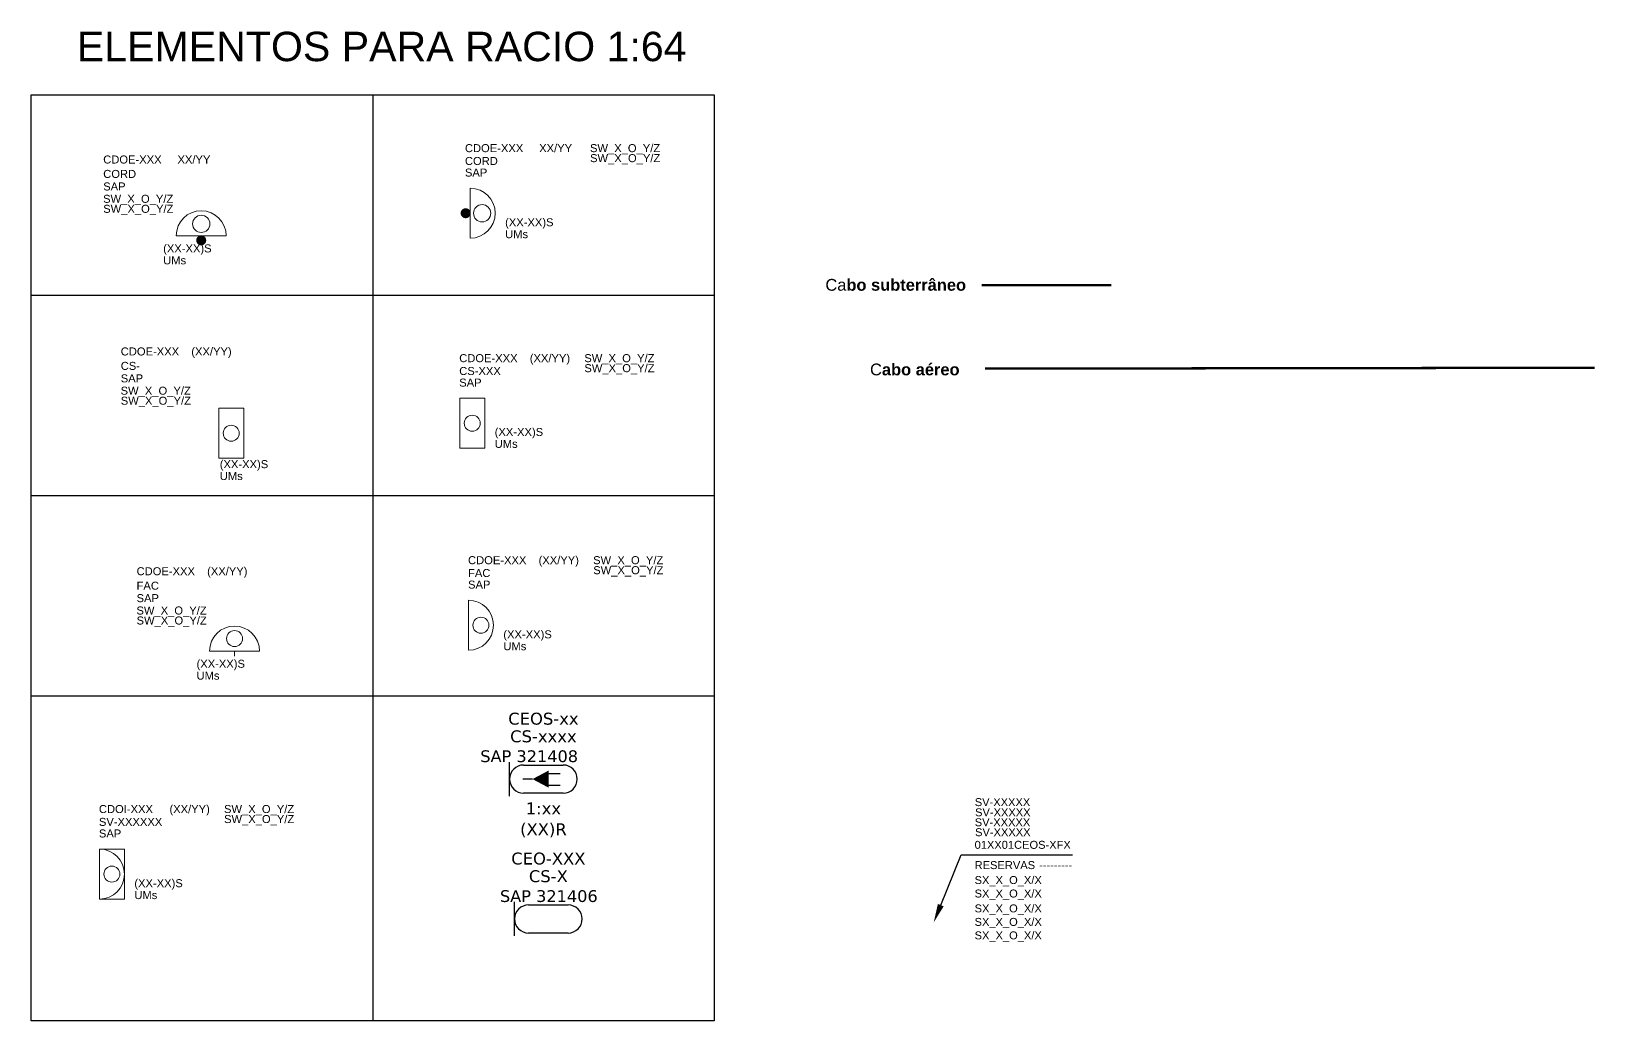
# Model space of a CAD drawing. Header units: millimetres. Extents: x -307 to 652, y 35 to 466.
# Drawn here: x -306.8 to -40.9, y 161.7 to 329.8 of the extents above; entities that cross this region are included whole.
import ezdxf
from ezdxf.enums import TextEntityAlignment as Align

# ---------------------------------------------------------------- set-up
doc = ezdxf.new("R2010")
doc.units = ezdxf.units.MM
doc.header["$LTSCALE"] = 3
doc.header["$MEASUREMENT"] = 0
for name, color, linetype, lineweight in [("20.0-LEGENDA DOS CDO'S", 1, 'Continuous', 0), ('20.1-CDO_INTERIOR', 1, 'Continuous', 0), ('20.2-CDO_POSTE', 1, 'Continuous', 5)]:
    doc.layers.add(name, color=color, linetype=linetype, lineweight=lineweight)
for name, color, linetype in [('20.3-CDO_CS', 1, 'Continuous'), ('20.3-CDO_FACHADA', 1, 'Continuous'), ('20.4-CEO', 1, 'Continuous'), ('20.4-CEOS', 1, 'Continuous'), ('20.5-CABO AÉREO', 1, 'Continuous'), ('20.5-CABO EM DUTO', 1, 'Continuous'), ('40.0-Reservas', 7, 'Continuous')]:
    doc.layers.add(name, color=color, linetype=linetype)
doc.styles.add('ARIAL', font='arial.ttf')
doc.styles.add('siredit', font='verdana.ttf')
doc.styles.get("Standard").update_dxf_attribs({"font": 'arial.ttf'})
doc.linetypes.add('FENCELINE1', pattern='A,6.35,-2.54,[133,ltypeshp.shx,S=2.54,R=0,X=-2.54,Y=0],-2.54,25.4', length=36.83)

# ---------------------------------------------------------------- blocks, each defined once
blk = doc.blocks.new('CEOS_UN_SC')
at = {"layer": '20.4-CEOS', "color": 0}
for p, q in [((-9.11, 2.39), (-2.39, 2.39)), ((-2.39, -2.39), (-9.11, -2.39))]:
    blk.add_line(p, q, dxfattribs=at)
for points in [[(-11.5, -2.89), (-11.5, 2.89)], [(-7.6, 0), (-9.22, 0)], [(-4.96, 0.95), (-2.92, 0.95)], [(-4.96, -1.04), (-2.92, -1.04)]]:
    blk.add_lwpolyline(points, dxfattribs=at)
blk.add_lwpolyline([(-7.6, 0, 0, 2.95, 0), (-4.83, 0, 2.95, 2.95, 0)], format="xyseb", dxfattribs=at)
for centre, start, end in [((-9.11, 0), 90, 270), ((-2.39, 0), 270, 90)]:
    blk.add_arc(centre, 2.39, start, end, dxfattribs=at)
at = {"layer": '20.4-CEOS', "color": 7, "style": 'siredit'}
for tag, height, p in [('NOME?', 2.03, (-5.75, 10.27)), ('LOCAL?', 2.03, (-5.75, 7.27)), ('TIPO?', 2, (-8.17, 3.89))]:
    blk.add_attdef(tag, text='', height=height, dxfattribs=at).set_placement(p, align=Align.MIDDLE_CENTER)
for tag, p in [('RACIO_SPLITAGEM', (-5.75, -3.97)), ('FIBRAS_RESERVA', (-5.75, -7.51))]:
    blk.add_attdef(tag, text='', height=2.03, dxfattribs=at).set_placement(p, align=Align.TOP_CENTER)
blk = doc.blocks.new('CEO_UN')
at = {"layer": '20.4-CEO', "color": 0}
for p, q in [((-9.11, 2.39), (-2.39, 2.39)), ((-2.39, -2.39), (-9.11, -2.39))]:
    blk.add_line(p, q, dxfattribs=at)
blk.add_lwpolyline([(-11.5, -2.89), (-11.5, 2.89)], dxfattribs=at)
for centre, start, end in [((-9.11, 0), 90, 270), ((-2.39, 0), 270, 90)]:
    blk.add_arc(centre, 2.39, start, end, dxfattribs=at)
at = {"layer": '20.4-CEO', "color": 7, "style": 'siredit'}
for tag, height, p in [('NOME?', 2.03, (-5.75, 10.27)), ('LOCAL?', 2.03, (-5.75, 7.27)), ('TIPO?', 2, (-9.11, 3.89))]:
    blk.add_attdef(tag, text='', height=height, dxfattribs=at).set_placement(p, align=Align.MIDDLE_CENTER)
blk.add_attdef('FIBRAS_RESERVA', text='', height=2.03, dxfattribs=at).set_placement((-5.75, -3.97), align=Align.TOP_CENTER)
blk = doc.blocks.new('PDO_PST')
at = {"color": 1}
blk.add_line((2.5, 0), (-2.5, 0), dxfattribs=at)
at = {"color": 1, "const_width": 0.5}
blk.add_lwpolyline([(-0.25, -0.46, 1), (0.25, -0.46, 1)], format="xyb", close=True, dxfattribs=at)
at = {"color": 1}
blk.add_circle((0, 1.19), 0.862, dxfattribs=at)
blk.add_arc((0, 0), 2.5, 0, 180, dxfattribs=at)
blk = doc.blocks.new('CDOE_POSTE 1')
at = {"layer": '20.2-CDO_POSTE', "color": 0, "linetype": 'Continuous', "xscale": 1.700328304346724, "yscale": 1.700328304346724, "zscale": 1.700328304346724, "rotation": 359.882008258618}
blk.add_blockref('PDO_PST', (0, 0.43), dxfattribs=at)
at = {"layer": "20.0-LEGENDA DOS CDO'S", "color": 0, "style": 'ARIAL'}
for tag, p in [('CDO_N', (-16.66, 12.71)), ('CORDOALHA', (-16.66, 10.26)), ('SAP', (-16.66, 8.13)), ('SPLITER_1', (-16.68, 6.03)), ('SPLITER_2', (-16.66, 4.33)), ('1:XX', (-6.47, -2.4)), ('UMS', (-6.47, -4.43))]:
    blk.add_attdef(tag, p, '', height=1.36, dxfattribs=at)
blk.add_attdef('FIBRAS_UTILIZADAS', text='', height=1.36, dxfattribs=at).set_placement((-1.24, 12.71), align=Align.CENTER)
blk = doc.blocks.new('CDOE_POSTE 2')
at = {"layer": '20.2-CDO_POSTE', "color": 0, "linetype": 'Continuous', "xscale": 1.700328304346724, "yscale": 1.700328304346724, "zscale": 1.700328304346724, "rotation": 269.882008258618}
blk.add_blockref('PDO_PST', (0.43, 0), dxfattribs=at)
at = {"layer": "20.0-LEGENDA DOS CDO'S", "color": 0, "style": 'ARIAL'}
for tag, p in [('CDO_N', (-0.47, 10.38)), ('SPLITER_1', (20.79, 10.38)), ('CORDOALHA', (-0.47, 8.2)), ('SPLITER_2', (20.8, 8.68)), ('SAP', (-0.47, 6.23)), ('1:XX', (6.36, -2.22)), ('UMS', (6.36, -4.24))]:
    blk.add_attdef(tag, p, '', height=1.36, dxfattribs=at)
blk.add_attdef('FIBRAS_UTILIZADAS', text='', height=1.36, dxfattribs=at).set_placement((14.95, 10.38), align=Align.CENTER)
blk = doc.blocks.new('CDOE_CS 1')
at = {"layer": '20.1-CDO_INTERIOR', "color": 0, "lineweight": 18}
blk.add_lwpolyline([(0, 4.25), (0, -4.25)], dxfattribs=at)
blk.add_lwpolyline([(4.25, -4.25), (4.25, 4.25), (0, 4.25), (0, -4.25)], close=True, dxfattribs=at)
blk.add_circle((2.12, 0), 1.36, dxfattribs=at)
at = {"layer": "20.0-LEGENDA DOS CDO'S", "color": 0, "style": 'ARIAL'}
for tag, p in [('CDO_N', (-16.65, 13.22)), ('CAIXA_SUBTERRANEA', (-16.65, 10.77)), ('SAP', (-16.65, 8.65)), ('SPLITER_1', (-16.67, 6.55)), ('SPLITER_2', (-16.65, 4.85)), ('1:XX', (0.18, -5.93)), ('UMS', (0.18, -7.95))]:
    blk.add_attdef(tag, p, '', height=1.36, dxfattribs=at)
blk.add_attdef('FIBRAS_UTILIZADAS', text='', height=1.36, dxfattribs=at).set_placement((-1.23, 13.22), align=Align.CENTER)
blk = doc.blocks.new('CDOE_CS 2')
at = {"layer": '20.1-CDO_INTERIOR', "color": 0, "lineweight": 18}
blk.add_lwpolyline([(0, 4.25), (0, -4.25)], dxfattribs=at)
blk.add_lwpolyline([(4.25, -4.25), (4.25, 4.25), (0, 4.25), (0, -4.25)], close=True, dxfattribs=at)
blk.add_circle((2.12, 0), 1.36, dxfattribs=at)
at = {"layer": "20.0-LEGENDA DOS CDO'S", "color": 0, "style": 'ARIAL'}
for tag, p in [('CDO_N', (-0.1, 10.38)), ('SPLITER_1', (21.16, 10.38)), ('CAIXA_SUBTERRANEA', (-0.1, 8.2)), ('SPLITER_2', (21.17, 8.68)), ('SAP', (-0.1, 6.23)), ('1:XX', (5.93, -2.16)), ('UMS', (5.93, -4.18))]:
    blk.add_attdef(tag, p, '', height=1.36, dxfattribs=at)
blk.add_attdef('FIBRAS_UTILIZADAS', text='', height=1.36, dxfattribs=at).set_placement((15.32, 10.38), align=Align.CENTER)
blk = doc.blocks.new('CDOE_FACHADA_1')
at = {"layer": '20.1-CDO_INTERIOR', "color": 0, "lineweight": 18}
for points in [[(-4.25, 0.85), (4.25, 0.85)], [(0, 0.85), (0, 0)]]:
    blk.add_lwpolyline(points, dxfattribs=at)
blk.add_circle((0, 2.97), 1.36, dxfattribs=at)
blk.add_arc((0, 0.85), 4.25, 0, 180, dxfattribs=at)
at = {"layer": "20.0-LEGENDA DOS CDO'S", "color": 0, "style": 'ARIAL'}
for tag, p in [('CDO_N', (-16.66, 13.73)), ('FACHADA', (-16.66, 11.28)), ('SPLITER_1', (-16.68, 7.06)), ('SAP', (-16.66, 9.16)), ('SPLITER_2', (-16.66, 5.36)), ('1:XX', (-6.47, -1.99)), ('UMS', (-6.47, -4.01))]:
    blk.add_attdef(tag, p, '', height=1.36, dxfattribs=at)
blk.add_attdef('FIBRAS_UTILIZADAS', text='', height=1.36, dxfattribs=at).set_placement((-1.24, 13.73), align=Align.CENTER)
blk = doc.blocks.new('CDOE_FACHADA_2')
at = {"layer": '20.1-CDO_INTERIOR', "color": 0, "lineweight": 18}
blk.add_lwpolyline([(0, 4.25), (0, -4.25)], dxfattribs=at)
blk.add_circle((2.12, 0), 1.36, dxfattribs=at)
blk.add_arc((0, 0), 4.25, 270, 90, dxfattribs=at)
at = {"layer": "20.0-LEGENDA DOS CDO'S", "color": 0, "style": 'ARIAL'}
for tag, p in [('CDO_N', (-0.07, 10.38)), ('SPLITER_1', (21.19, 10.38)), ('FACHADA', (-0.07, 8.2)), ('SPLITER_2', (21.21, 8.68)), ('SAP', (-0.07, 6.23)), ('1:XX', (5.93, -2.22)), ('UMS', (5.93, -4.24))]:
    blk.add_attdef(tag, p, '', height=1.36, dxfattribs=at)
blk.add_attdef('FIBRAS_UTILIZADAS', text='', height=1.36, dxfattribs=at).set_placement((15.35, 10.38), align=Align.CENTER)
blk = doc.blocks.new('CDOI_INT')
at = {"layer": '20.1-CDO_INTERIOR', "color": 0, "lineweight": 18}
blk.add_lwpolyline([(4.25, -4.25), (4.25, 4.25), (0, 4.25), (0, -4.25)], close=True, dxfattribs=at)
blk.add_circle((2.12, 0), 1.36, dxfattribs=at)
blk.add_arc((0, 0), 4.25, 270, 90, dxfattribs=at)
at = {"layer": "20.0-LEGENDA DOS CDO'S", "color": 0, "style": 'ARIAL'}
for tag, p in [('CDO_N', (-0.08, 10.38)), ('SPLITER_1', (21.18, 10.38)), ('SURVEY', (-0.08, 8.2)), ('SPLITER_2', (21.19, 8.68)), ('SAP', (-0.08, 6.23)), ('1:XX', (5.94, -2.22)), ('UMS', (5.94, -4.24))]:
    blk.add_attdef(tag, p, '', height=1.36, dxfattribs=at)
blk.add_attdef('FIBRAS_UTILIZADAS', text='', height=1.36, dxfattribs=at).set_placement((15.34, 10.38), align=Align.CENTER)
blk = doc.blocks.new('BLOCO RESERVAS')
at = {"color": 0, "style": 'ARIAL'}
blk.add_text('RESERVAS', height=1.352, dxfattribs=at).set_placement((0.25, 13.79), align=Align.TOP_LEFT)
at = {"layer": "20.0-LEGENDA DOS CDO'S", "color": 0, "style": 'ARIAL'}
for tag, p in [('1N_EDIFICIOS', (0.28, 23.14)), ('2N_EDIFICIOS', (0.33, 21.41)), ('3N_EDIFICIOS', (0.28, 19.72)), ('4N_EDIFICIOS', (0.33, 18.03))]:
    blk.add_attdef(tag, p, '', height=1.35, dxfattribs=at)
at = {"layer": '40.0-Reservas', "color": 0, "lineweight": 18, "style": 'ARIAL'}
blk.add_attdef('CABO', text='', height=1.35, dxfattribs=at).set_placement((0.25, 15.48), align=Align.BOTTOM_LEFT)
for tag, p in [('TIPO', (11.2, 13.79)), ('SPLITTERS_1', (0.25, 11.25)), ('SPLITTERS_2', (0.25, 8.96)), ('SPLITTERS_3', (0.25, 6.43)), ('SPLITTERS_4', (0.25, 4.14)), ('SPLITTERS_5', (0.25, 1.85))]:
    blk.add_attdef(tag, text='', height=1.35, dxfattribs=at).set_placement(p, align=Align.TOP_LEFT)

msp = doc.modelspace()

# ---------------------------------------------------------------- linework, layer by layer
for p, q in [((-248.77, 319), (-248.77, 161.66)), ((-306.81, 284.95), (-190.74, 284.95)), ((-306.81, 250.91), (-190.74, 250.91)), ((-306.81, 216.86), (-190.74, 216.86))]:
    msp.add_line(p, q)
msp.add_lwpolyline([(-306.81, 319), (-190.74, 319), (-190.74, 161.66), (-306.81, 161.66)], close=True)
at = {"layer": '20.5-CABO AÉREO', "linetype": 'FENCELINE1', "ltscale": 0.1, "const_width": 0.4}
msp.add_lwpolyline([(-144.7, 272.47), (-41.1, 272.62)], dxfattribs=at)
at = {"layer": '20.5-CABO EM DUTO', "linetype": 'ByBlock', "const_width": 0.4}
msp.add_lwpolyline([(-145.26, 286.68), (-123.23, 286.68)], dxfattribs=at)
at = {"layer": '40.0-Reservas'}
msp.add_lwpolyline([(-152.22, 181.3), (-148.76, 189.83), (-129.84, 189.83)], dxfattribs=at)
msp.add_solid([(-151.73, 181.1), (-152.71, 181.5), (-153.42, 178.37)], dxfattribs=at)

# ---------------------------------------------------------------- block references
msp.add_blockref('BLOCO RESERVAS', (-146.72, 174.99)).add_auto_attribs({'CABO': '01XX01CEOS-XFX', 'TIPO': '---------', 'SPLITTERS_1': 'SX_X_O_X/X', 'SPLITTERS_2': 'SX_X_O_X/X', 'SPLITTERS_4': 'SX_X_O_X/X', 'SPLITTERS_3': 'SX_X_O_X/X', 'SPLITTERS_5': 'SX_X_O_X/X', '1N_EDIFICIOS': 'SV-XXXXX', '2N_EDIFICIOS': 'SV-XXXXX', '3N_EDIFICIOS': 'SV-XXXXX', '4N_EDIFICIOS': 'SV-XXXXX'})
at = {"layer": '20.1-CDO_INTERIOR'}
msp.add_blockref('CDOI_INT', (-295.23, 186.57), dxfattribs=at).add_auto_attribs({'CDO_N': 'CDOI-XXX', 'FIBRAS_UTILIZADAS': '(XX/YY)', 'SURVEY': 'SV-XXXXXX', 'SAP': 'SAP', '1:XX': '(XX-XX)S', 'UMS': 'UMs', 'SPLITER_1': 'SW_X_O_Y/Z', 'SPLITER_2': 'SW_X_O_Y/Z'})
at = {"layer": '20.2-CDO_POSTE'}
for name, p in [('CDOE_POSTE 1', (-277.92, 294.62)), ('CDOE_POSTE 2', (-232.63, 298.88))]:
    msp.add_blockref(name, p, dxfattribs=at).add_auto_attribs({'CDO_N': 'CDOE-XXX', 'FIBRAS_UTILIZADAS': 'XX/YY', 'CORDOALHA': 'CORD', 'SAP': 'SAP', '1:XX': '(XX-XX)S', 'UMS': 'UMs', 'SPLITER_1': 'SW_X_O_Y/Z', 'SPLITER_2': 'SW_X_O_Y/Z'})
at = {"layer": '20.3-CDO_CS'}
for name, p, values in [('CDOE_CS 1', (-274.95, 261.49), {'CDO_N': 'CDOE-XXX', 'FIBRAS_UTILIZADAS': '(XX/YY)', 'CAIXA_SUBTERRANEA': 'CS-', 'SAP': 'SAP', '1:XX': '(XX-XX)S', 'UMS': 'UMs', 'SPLITER_1': 'SW_X_O_Y/Z', 'SPLITER_2': 'SW_X_O_Y/Z'}), ('CDOE_CS 2', (-233.97, 263.19), {'CDO_N': 'CDOE-XXX', 'FIBRAS_UTILIZADAS': '(XX/YY)', 'CAIXA_SUBTERRANEA': 'CS-XXX', 'SAP': 'SAP', '1:XX': '(XX-XX)S', 'UMS': 'UMs', 'SPLITER_1': 'SW_X_O_Y/Z', 'SPLITER_2': 'SW_X_O_Y/Z'})]:
    msp.add_blockref(name, p, dxfattribs=at).add_auto_attribs(values)
at = {"layer": '20.3-CDO_FACHADA'}
for name, p in [('CDOE_FACHADA_2', (-232.5, 228.86)), ('CDOE_FACHADA_1', (-272.25, 223.63))]:
    msp.add_blockref(name, p, dxfattribs=at).add_auto_attribs({'CDO_N': 'CDOE-XXX', 'FIBRAS_UTILIZADAS': '(XX/YY)', 'FACHADA': 'FAC', 'SAP': 'SAP', '1:XX': '(XX-XX)S', 'UMS': 'UMs', 'SPLITER_1': 'SW_X_O_Y/Z', 'SPLITER_2': 'SW_X_O_Y/Z'})
at = {"layer": '20.4-CEO'}
ref = msp.add_blockref('CEO_UN', (-213.17, 178.95), dxfattribs=at)
ref.add_attrib('NOME?', 'CEO-XXX', dxfattribs={"color": 7, "height": 2.028, "style": 'siredit'}).set_placement((-218.92, 189.22), align=Align.MIDDLE_CENTER)
ref.add_attrib('LOCAL?', 'CS-X', dxfattribs={"color": 7, "height": 2.028, "style": 'siredit'}).set_placement((-218.92, 186.22), align=Align.MIDDLE_CENTER)
ref.add_attrib('TIPO?', 'SAP 321406', dxfattribs={"color": 7, "height": 2, "style": 'siredit'}).set_placement((-218.84, 182.84), align=Align.MIDDLE_CENTER)
at = {"layer": '20.4-CEOS'}
msp.add_blockref('CEOS_UN_SC', (-214.01, 202.72), dxfattribs=at).add_auto_attribs({'NOME?': 'CEOS-xx', 'LOCAL?': 'CS-xxxx', 'TIPO?': 'SAP 321408', 'RACIO_SPLITAGEM': '1:xx', 'FIBRAS_RESERVA': '(XX)R'})

# ---------------------------------------------------------------- texts
at = {"insert": (-299.06, 329.72), "char_height": 5, "width": 185.0563, "attachment_point": 1}
msp.add_mtext('ELEMENTOS PARA RACIO 1:64', dxfattribs=at)
at = {"layer": '20.5-CABO AÉREO', "insert": (-164.24, 273.33), "char_height": 2, "width": 18.7197, "attachment_point": 1}
msp.add_mtext('C{\\fArial|b1|i0|c0|p34;abo aéreo}', dxfattribs=at)
at = {"layer": '20.5-CABO EM DUTO', "insert": (-171.83, 287.71), "char_height": 2, "width": 25.9898, "attachment_point": 1}
msp.add_mtext('Ca{\\fArial|b1|i0|c0|p34;bo subterrâneo}', dxfattribs=at)

doc.saveas('drawing.dxf')
